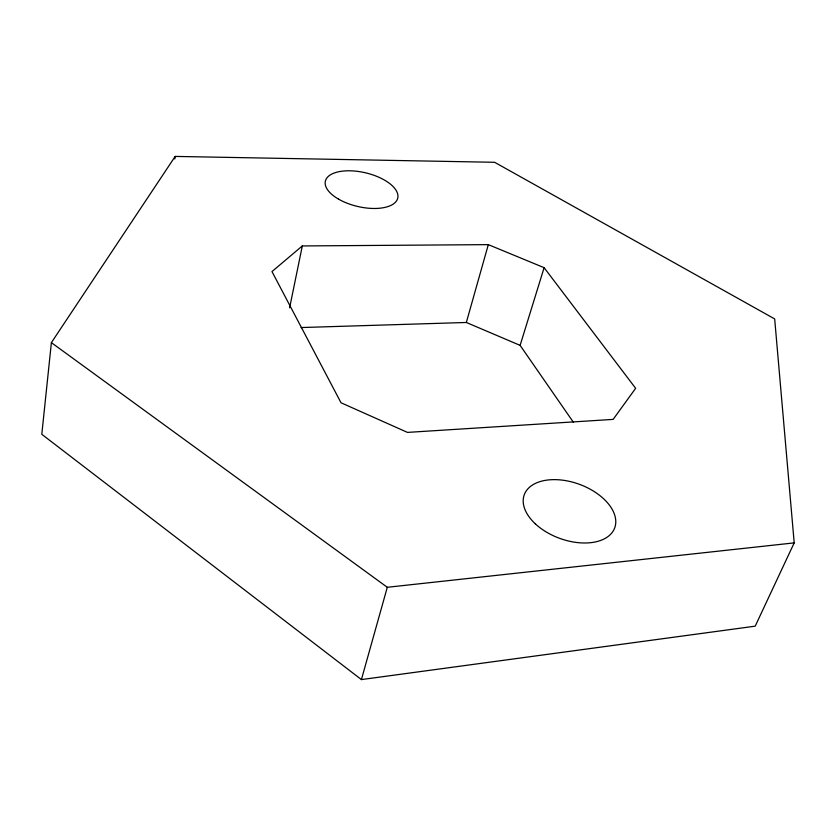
<?xml version="1.0" encoding="UTF-8"?>
<svg xmlns="http://www.w3.org/2000/svg" width="836" height="836" viewBox="0 0 836 836"><rect width="100%" height="100%" fill="white"/><g stroke="black" fill="none" stroke-linecap="round" stroke-linejoin="round"><path stroke-width="1.25" d="M51.383 342.635L41.8 434.302L361.413 679.584L755.201 626.164L794.2 542.877L774.679 318.924L494.619 162.288L175.173 156.416L51.383 342.635L387.298 587.29L794.2 542.877M174.808 158.976L175.173 156.416M289.611 307.836L302.308 245.941L488.318 244.634L544.111 267.677L635.642 388.312L613.133 419.39L407.477 432.4L341.025 402.774L271.982 271.575L302.308 245.941M361.413 679.584L387.298 587.29M301.085 327.555L466.331 322.477L488.318 244.634M573.423 422.316L520.117 345.373L544.111 267.677M466.331 322.477L520.117 345.373M338.507 199.104A37.171 17.284 13.2 0 0 397.476 199.02A37.171 17.284 13.2 0 0 348.685 170.784A37.171 17.284 13.2 0 0 338.507 199.104M535.343 523.858A48.164 28.769 20.1 0 0 613.624 530.254A48.164 28.769 20.1 0 0 559.441 479.843A48.164 28.769 20.1 0 0 535.343 523.858"/></g></svg>
